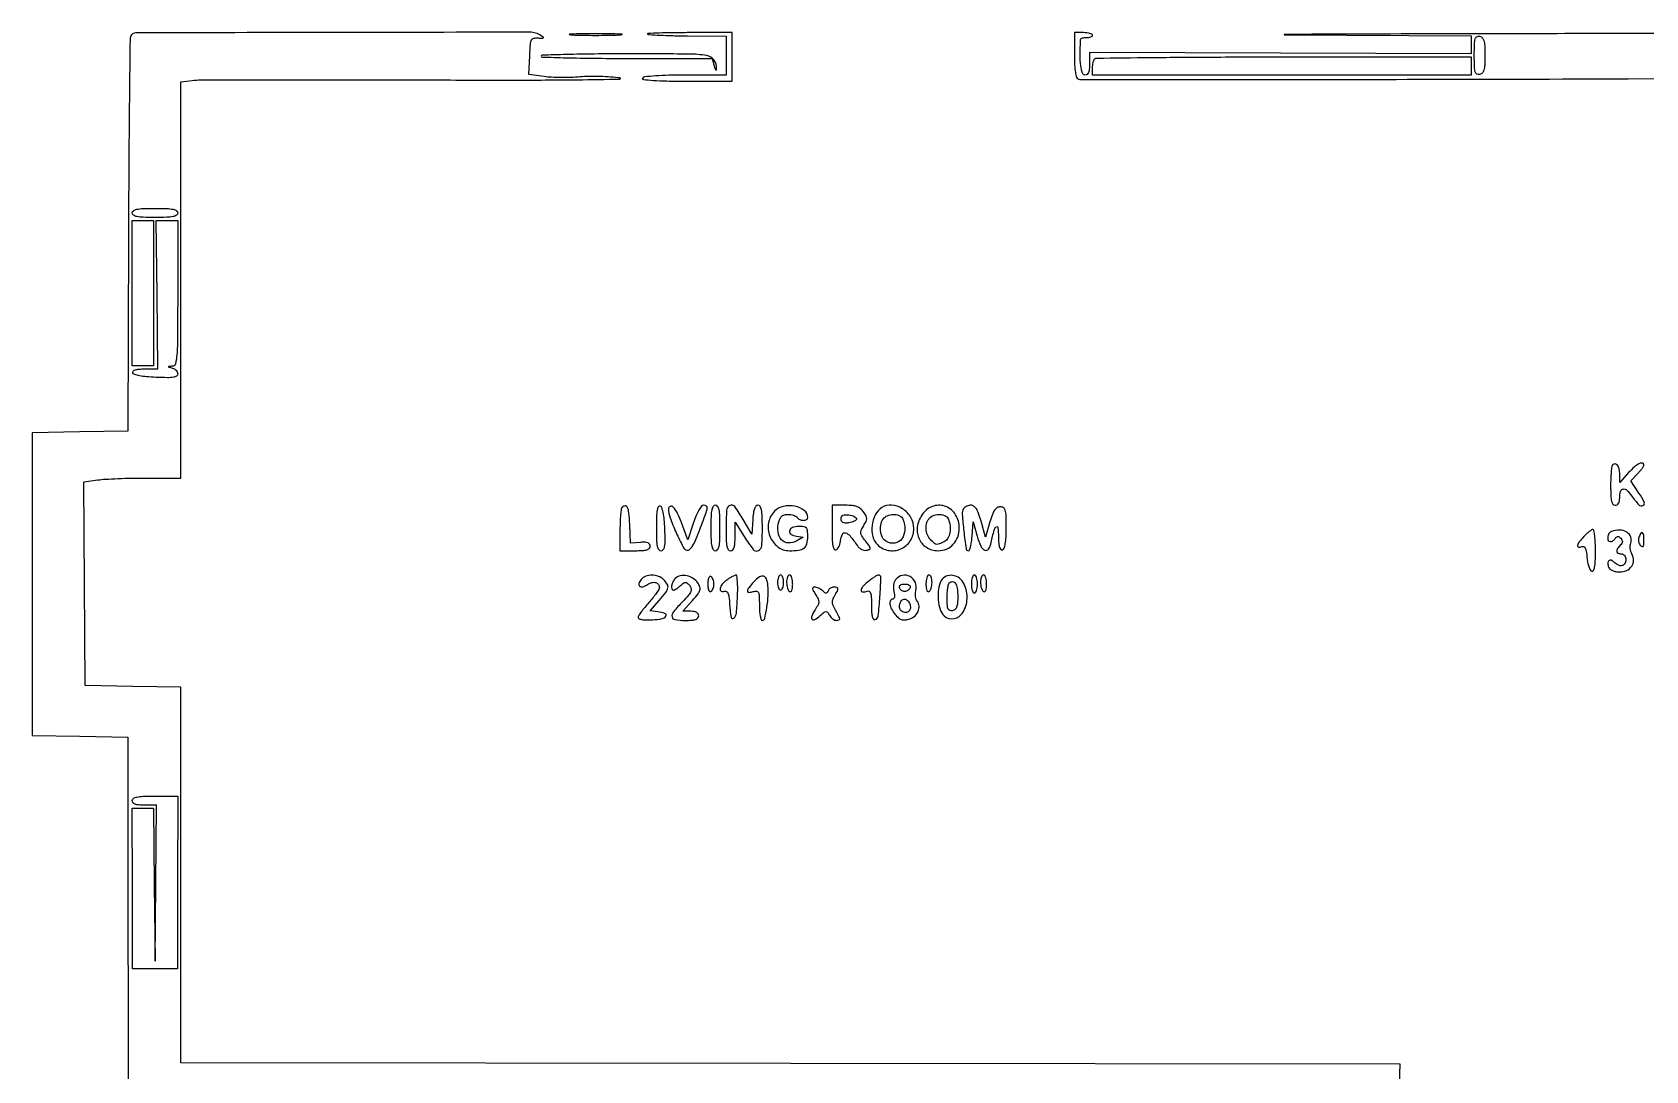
# Model space of a CAD drawing. Extents: x 1 to 1003, y 66 to 993.
# Drawn here: x 1 to 534, y 650 to 993 of the extents above; entities that cross this region are included whole.
import ezdxf

# ---------------------------------------------------------------- set-up
doc = ezdxf.new("R2010")
doc.units = 0

msp = doc.modelspace()

# ---------------------------------------------------------------- linework, layer by layer
for points in [[(572.25, 992.757769, 0.00014), (491.752423, 992.646561, 0.000388), (435.190625, 992.508732, 0.001619), (414.249667, 992.373663, 0.993032), (414.25, 992.250141), (476, 991.984744), (476, 988.977623), (476, 985.970502), (412.999844, 986.235251), (349.999687, 986.5), (349.999844, 982.75, -0.022628), (349.920861, 981.004078, -0.072631), (349.649974, 979.874974, -0.129475), (349.177643, 979.237913, -0.170445), (348.5, 979, -0.330516), (347.627479, 979.647498, -0.042626), (347.115074, 982.066453, -0.031786), (346.895063, 985.729416, -0.012745), (347.040944, 990.75, -0.231192), (347.198145, 991.031739, -0.071104), (347.645333, 991.256363, -0.054628), (348.287697, 991.396217, -0.036449), (349.040944, 991.420599, 0.040441), (349.791117, 991.45087, 0.06119), (350.424527, 991.608159, 0.082057), (350.853931, 991.859391, 0.22301), (351, 992.170599, 0.282308), (350.803569, 992.490773, 0.050161), (350.11875, 992.756363, 0.041326), (349.149574, 992.939868, 0.026136), (348, 993), (345, 993), (345, 985.583333, 0.010617), (345.071014, 982.239266, 0.028735), (345.307661, 979.878753, 0.038102), (345.683863, 978.297279, 0.230992), (346.25, 977.706058, 0.088565), (347.304057, 977.518193, 0.000018), (400.08125, 977.535486, 0.000398), (458.547684, 977.603357, 0.000241), (527.75, 977.772199), (708, 978.298948)], [(452.310645, 646), (452.5, 652.5), (251.25, 652.752439), (50, 653.004878), (50, 714.977046), (50, 776.949214), (34.25, 777.224607), (18.5, 777.5), (18.236865, 811.112276), (17.973729, 844.724551), (22.626436, 845.362276, -0.019238), (25.143365, 845.609082, -0.004868), (29.249536, 845.812668, -0.004959), (33.948974, 845.953163, -0.004993), (38.639571, 846), (50, 846), (50, 911.390594), (50, 976.781188), (53.744633, 977.218353, -0.028179), (56.618104, 977.390606, -0.000271), (77.540857, 977.453139, -0.000902), (101.626059, 977.468632, -0.000584), (129.494633, 977.403734, 0.000865), (159.808512, 977.350183, 0.002473), (180.888435, 977.453697, 0.002484), (194.977261, 977.662582, 0.924425), (195, 978.049462, 0.017816), (192.025458, 978.352671, 0.010329), (188.43601, 978.515379, 0.010316), (184.825591, 978.529853, 0.017072), (181.782163, 978.375226, -0.013914), (178.8391, 978.207056, -0.009996), (175.546238, 978.176555, -0.010107), (172.408821, 978.273666, -0.021384), (169.987042, 978.501782), (164.909759, 979.200087), (165.204879, 985.350044, -0.006955), (165.444655, 989.221147, -0.091973), (165.810121, 990.599407, -0.237244), (166.551766, 991.177731, -0.074458), (168, 991.246974, 0.00916), (169.289982, 991.140246, 0.176256), (169.669904, 991.251431, 0.48895), (169.676297, 991.482739, 0.026651), (169, 991.981661, 0.146756), (165.162629, 993.130455, 0.000289), (100.554677, 993.057382, 0.000171), (35.157409, 992.923231, 0.311776), (33.467439, 991.75, 0.087225), (33.273172, 990.714729, 0.000138), (33.062557, 971.920313, 0.001093), (32.878058, 950.818102, 0.000675), (32.748824, 926), (32.5, 861.5), (16.75, 861.224607), (1, 860.949214), (1, 811), (1, 761.050786), (16.75, 760.775393), (32.5, 760.5), (32.751639, 459.25)]]:
    msp.add_lwpolyline(points, format="xyb")
for points in [[(179.25, 992.256692, 0.006921), (182.778111, 992.150439, 0.004066), (187, 992.116103, 0.004066), (191.221889, 992.150439, 0.006921), (194.75, 992.256692, 0.044194), (195.680663, 992.380523, 0.875756), (195.670312, 992.497396, 0.009159), (192.557921, 992.577187, 0.001828), (187, 992.597512, 0.001828), (181.442079, 992.577187, 0.009159), (178.329688, 992.497396, 0.875756), (178.319337, 992.380523, 0.044194)], [(204.132147, 992.53452, 0.185477), (204.561314, 992.343579, 0.001625), (208.191866, 992.167083, 0.005348), (212.39662, 992.021415, 0.003391), (217.298814, 991.937324), (230, 991.805609), (230, 985.402805), (230, 979), (216.559017, 979, 0.00625), (211.126117, 978.932081, 0.011502), (206.70968, 978.719905, 0.006547), (203.17751, 978.422135, 0.23415), (202.5, 978, 0.550742), (202.722637, 977.542907, 0.010396), (205.900639, 977.256341, 0.012779), (210.434338, 977.058637, 0.004506), (216.940983, 977), (232, 977), (232, 985), (232, 993), (217.833333, 993, 0.003083), (212.432621, 992.966697, 0.005407), (207.96486, 992.863265, 0.001662), (204.20579, 992.723048, 0.653593)], [(480.5, 985.5, -0.010645), (480.432336, 982.322247, -0.057055), (480.162642, 980.613796, -0.123356), (479.626698, 979.669059, -0.156009), (478.75, 979.190371, -0.183995), (477.848499, 979.348525, -0.193008), (477.303146, 980.063108, -0.060683), (477.053071, 981.725231, -0.007029), (477, 985.5, -0.007029), (477.053071, 989.274769, -0.060683), (477.303146, 990.936892, -0.193008), (477.848499, 991.651475, -0.183995), (478.75, 991.809629, -0.156009), (479.626698, 991.330941, -0.123356), (480.162642, 990.386204, -0.057055), (480.432336, 988.677753, -0.010645)], [(168.999677, 985.25, 0.405765), (169.296867, 984.943821, 0.000694), (177.284615, 984.720312, 0.004155), (186.389105, 984.553898, 0.002492), (197.204175, 984.5), (225.408996, 984.5), (226.104818, 982, 0.015785), (226.386788, 981.098142, 0.10754), (226.628635, 980.702658, 0.545794), (226.803871, 980.736636, 0.080265), (226.90032, 981.168213, 0.178458), (226.055772, 983.962453, 0.19278), (223.628288, 985.428123, 0.038841), (217.731542, 985.928574, 0.001756), (197.393011, 986, 0.002475), (186.505735, 985.946102, 0.004127), (177.340352, 985.779688, 0.000685), (169.297207, 985.556199, 0.405576)], [(476, 982), (476, 979), (413.5, 979), (351, 979), (351, 981.333333, -0.026022), (351.049067, 982.275476, -0.028659), (351.195833, 983.177083, -0.029781), (351.409196, 983.924097, -0.11238), (351.666667, 984.333333, -0.195979), (352.316219, 984.606694, -0.000157), (370.301042, 984.804167, -0.001657), (390.411115, 984.952029, -0.00101), (414.166667, 985), (476, 985)], [(49, 933.5, -0.250296), (48.603958, 932.758417, -0.098409), (47.5, 932.3, -0.041714), (45.402218, 932.059778, -0.007659), (41.5, 932, -0.007659), (37.597782, 932.059778, -0.041714), (35.5, 932.3, -0.098409), (34.396042, 932.758417, -0.250296), (34, 933.5, -0.250296), (34.396042, 934.241583, -0.098409), (35.5, 934.7, -0.041714), (37.597782, 934.940222, -0.007659), (41.5, 935, -0.007659), (45.402218, 934.940222, -0.041714), (47.5, 934.7, -0.098409), (48.603958, 934.241583, -0.250296)], [(49, 907, -0.00148), (48.956929, 892.451909, -0.016631), (48.730562, 886.677283, -0.042637), (48.262241, 883.731508, -0.326326), (47.25, 882.883999, 0.002113), (46.076061, 882.801199, 0.392517), (46, 882.719237, 0.339035), (46.073823, 882.622879, 0.001923), (47.25, 882.310674, -0.073766), (47.918828, 882.025629, -0.07101), (48.485937, 881.555735, -0.075833), (48.868435, 880.979132, -0.109013), (49, 880.382866, -0.250741), (48.618812, 879.670533, -0.106761), (47.580964, 879.261557, -0.043306), (45.587737, 879.109575, -0.007625), (41.829991, 879.20619, -0.012044), (38.7181, 879.408881, -0.027934), (36.40381, 879.746782, -0.033572), (34.801029, 880.186837, -0.233189), (34.246658, 880.75, -0.265095), (34.358022, 881.302422, -0.137124), (34.965859, 881.701574, -0.060675), (36.193005, 881.93415, -0.016572), (38.166667, 881.999232), (42.5, 881.998464), (42.21596, 906.499232), (41.931921, 931), (45.46596, 931), (49, 931)], [(522.63948, 850.306147, 0.165699), (522.386375, 849.79139, 0.00928), (522.187847, 847.994097, 0.013467), (522.046483, 845.806211, 0.009398), (522, 843.333333, 0.009789), (522.06321, 840.105137, 0.048388), (522.309211, 838.305556, 0.110111), (522.772419, 837.351265, 0.22876), (523.5, 837, 0.1393), (524.115743, 837.17494, 0.117066), (524.596373, 837.656831, 0.088683), (524.900008, 838.430217, 0.049343), (525, 839.440983, -0.059119), (525.256588, 841.603502, -0.307301), (526.099888, 842.370906, -0.236123), (527.348154, 841.954859, -0.041661), (528.991628, 840.011758, 0.031161), (531.276288, 837.192745, 0.317944), (532.667272, 836.893734, 0.427345), (533.082749, 838.000379, 0.034025), (531.364181, 841.025873), (528.699984, 845.051745), (530.849992, 847.340324, 0.013834), (531.67338, 848.266859, 0.018233), (532.368435, 849.158012, 0.015833), (532.888008, 849.926888, 0.141586), (533, 850.314451, 0.353504), (532.523199, 850.904568, 0.170811), (531.495457, 850.773616, 0.065149), (529.862981, 849.668236, 0.026339), (527.943629, 847.777139), (525, 844.554277), (525, 847.218122, 0.05111), (524.818919, 848.984976, 0.112572), (524.258188, 850.212605, 0.219382), (523.475657, 850.626199, 0.213061)], [(195.666667, 836.333333, 0.166898), (195.40256, 835.79302, 0.008812), (195.195833, 833.855208, 0.013082), (195.048443, 831.499796, 0.009083), (195, 828.833333), (195, 822), (200, 822, 0.014041), (202.463798, 822.069202, 0.059067), (203.918776, 822.32519, 0.123452), (204.705331, 822.794342, 0.199412), (205, 823.503806, 0.150022), (204.79497, 824.171757, 0.153175), (204.251898, 824.603036, 0.086179), (203.278349, 824.795564, 0.025316), (201.75, 824.753806), (198.5, 824.5), (198.202283, 830.75, 0.012435), (197.928477, 834.521745, 0.082425), (197.441498, 836.339073, 0.312748), (196.679782, 836.793891, 0.181313)], [(207, 829.583333, 0.007334), (207.058845, 825.571939, 0.042901), (207.300895, 823.478023, 0.105741), (207.773357, 822.395524, 0.241689), (208.54381, 822, 0.232877), (209.303255, 822.373998, 0.121339), (209.738161, 823.363512, 0.046138), (209.895511, 825.316558, 0.007284), (209.79381, 829.170009, 0.012044), (209.591119, 832.2819, 0.027934), (209.253218, 834.59619, 0.033572), (208.813163, 836.198971, 0.233189), (208.25, 836.753342, 0.366309), (207.66202, 836.516505, 0.078415), (207.277583, 835.39088, 0.035243), (207.058099, 833.249641, 0.007923)], [(211, 835.797083, 0.08903), (211.521819, 832.88974, 0.017821), (213.536528, 827.999868, 0.012223), (215.86831, 823.183846, 0.230242), (217.175617, 822.204696, 0.242944), (218.043455, 822.460271, 0.064023), (218.982526, 823.621842, 0.037956), (220.052285, 825.696247, 0.011321), (221.366491, 829.009597, 0.001664), (223.435407, 834.648736, 0.049336), (223.811208, 836.122227, 0.30683), (223.513819, 836.746944, 0.133555), (222.583333, 837, 0.227674), (221.895761, 836.669799, 0.036949), (221.033526, 835.41352, 0.032658), (220.130724, 833.602006, 0.018827), (219.27332, 831.31996), (217.379973, 825.639919), (215.439987, 830.992268, 0.029312), (214.034242, 834.259304, 0.070369), (212.537615, 836.421537, 0.313183), (211.563456, 836.637157, 0.304306)], [(225, 829.5, 0.007659), (225.059778, 825.597782, 0.041714), (225.3, 823.5, 0.098409), (225.758417, 822.396042, 0.250296), (226.5, 822, 0.250296), (227.241583, 822.396042, 0.098409), (227.7, 823.5, 0.041714), (227.940222, 825.597782, 0.007659), (228, 829.5, 0.007659), (227.940222, 833.402218, 0.041714), (227.7, 835.5, 0.098409), (227.241583, 836.603958, 0.250296), (226.5, 837, 0.250296), (225.758417, 836.603958, 0.098409), (225.3, 835.5, 0.041714), (225.059778, 833.402218, 0.007659)], [(230, 829.5, 0.007659), (230.059778, 825.597782, 0.041714), (230.3, 823.5, 0.098409), (230.758417, 822.396042, 0.250296), (231.5, 822, 0.19326), (232.201131, 822.281515, 0.125142), (232.670141, 823.03263, 0.061823), (232.92887, 824.409827, 0.015554), (233, 826.695781), (233, 831.391561), (235.977976, 826.695781, 0.024253), (238.983375, 822.429156, 0.349363), (240.667316, 822.023463, 0.271911), (241.786108, 823.644801, 0.018259), (242, 829.5, 0.00794), (241.939285, 833.323295, 0.039672), (241.701826, 835.45261, 0.08816), (241.261526, 836.600634, 0.263), (240.554791, 837, 0.210408), (239.88477, 836.704984, 0.097375), (239.379538, 835.875595, 0.054738), (239.022669, 834.43985, 0.017546), (238.804791, 832.25), (238.5, 827.5), (235.707846, 832.25, 0.023875), (232.892701, 836.554723, 0.36301), (231.28723, 836.960326, 0.269401), (230.202855, 835.35994, 0.017303)], [(246, 835, 0.153746), (244.040671, 831.239184, 0.13503), (244.454302, 826.816123, 0.13905), (247.048023, 823.317979, 0.165604), (250.918213, 822, 0.032597), (254.030252, 822.2031, 0.130215), (255.782754, 822.92207, 0.167987), (256.701581, 824.295425, 0.064282), (257, 826.606989, 0.022957), (256.909007, 828.587797, 0.159377), (256.528957, 829.467249, 0.181931), (255.730331, 829.890022, 0.031747), (254, 830, 0.086294), (251.926172, 829.639395, 0.254389), (250.994724, 828.594926, 0.319842), (251.457855, 827.465244, 0.103358), (253.25, 826.797571), (255.5, 826.45604), (253.322442, 825.231606, -0.13689), (250.585531, 824.561414, -0.2001), (248.355753, 825.575753, -0.161397), (247.191851, 828.121288, -0.088914), (247.428758, 831.572172, -0.057008), (247.849072, 832.689521, -0.105843), (248.458811, 833.436492, -0.108091), (249.311253, 833.858791, -0.06123), (250.460035, 834, -0.03792), (251.432418, 833.926149, -0.041573), (252.352071, 833.70625, -0.045633), (253.094446, 833.384469, -0.129978), (253.5, 833, 0.152574), (254.313121, 832.294841, 0.098111), (255.542039, 832.025187, 0.122965), (256.592194, 832.264764, 0.282634), (257, 832.928571, 0.233563), (255.837341, 835.281759, 0.117249), (252.73451, 836.665779, 0.100857), (248.941037, 836.609244, 0.143335)], [(265, 829.416667, 0.00793), (265.058141, 825.751232, 0.035218), (265.277677, 823.609088, 0.078171), (265.662028, 822.481683, 0.366015), (266.25, 822.243786, 0.143908), (266.752315, 822.589745, 0.052992), (267.225762, 823.318826, 0.047014), (267.602977, 824.274073, 0.041098), (267.816422, 825.327119, -0.074849), (268.395629, 827.442531, -0.379214), (269.417926, 827.910393, -0.150566), (270.930406, 826.88759, -0.018382), (273.350203, 823.641259, 0.067557), (273.973068, 822.957319, 0.06047), (274.778281, 822.433904, 0.063808), (275.635788, 822.141945, 0.100252), (276.4115, 822.141259, 0.055094), (277.35014, 822.440926, 0.328282), (277.589459, 822.861537, 0.129549), (277.321362, 823.543111, 0.008799), (276.049843, 825.21565, -0.019836), (274.845922, 826.873996, -0.117491), (274.476537, 827.872363, -0.142221), (274.634016, 828.835413, -0.033865), (275.438536, 830.26585, 0.02711), (276.247481, 831.659782, 0.119079), (276.467017, 832.578405, 0.122991), (276.23945, 833.480114, 0.029771), (275.427392, 834.8002, 0.06692), (274.440773, 835.870683, 0.085263), (273.27904, 836.539537, 0.064746), (271.718383, 836.893389, 0.023417), (269.443296, 837), (265, 837)], [(281.399704, 836.234687, 0.128707), (279.266305, 833.831796, 0.089272), (278.21561, 830.336148, 0.090194), (278.454107, 826.727426, 0.1357), (280, 824, 0.151404), (283.616869, 822.09456, 0.151657), (287.674717, 822.570157, 0.147768), (290.823715, 825.282865, 0.142523), (292, 829.325686, 0.133872), (291.00394, 832.979204, 0.115725), (288.250049, 835.860754, 0.124631), (284.67583, 837.083572, 0.169184)], [(295.07258, 834.365141, 0.11951), (293.230351, 830.333638, 0.143457), (293.62133, 826.196988, 0.155202), (296.123426, 823.14774, 0.144926), (300, 822, 0.098296), (302.773778, 822.550622, 0.107396), (305.028255, 824.112584, 0.103342), (306.490864, 826.525279, 0.084959), (307, 829.5, 0.135976), (305.802263, 833.822783, 0.162127), (302.605778, 836.563318, 0.172297), (298.560142, 836.749757, 0.15346)], [(308.451009, 835.920731, 0.157017), (307.979959, 834.013073, 0.010792), (308.49147, 828.40709, 0.007548), (309.224972, 822.693081, 0.37299), (310.024803, 822, 0.315039), (310.380901, 822.249093, 0.025788), (310.733516, 823.395313, 0.027264), (311.032306, 824.929355, 0.017046), (311.221899, 826.75), (311.55338, 831.5), (312.895405, 826.75, 0.037543), (314.081665, 823.504308, 0.187059), (315.44166, 822.17098, 0.371766), (316.672257, 822.560041, 0.085518), (317.552285, 824.75, -0.00937), (318.491882, 828.758998, -0.162372), (319.208021, 829.874085, -0.596756), (319.767732, 829.638701, -0.020663), (319.93232, 826.666667, 0.014546), (320.028112, 824.445092, 0.054492), (320.279241, 823.073283, 0.123327), (320.688055, 822.384032, 0.285331), (321.25, 822.25, 0.232954), (321.811164, 822.804577, 0.041205), (322.189759, 824.27992, 0.030611), (322.428076, 826.485594, 0.011607), (322.5, 829.583333, 0.0068), (322.444883, 833.63566, 0.062533), (322.17892, 835.370705, 0.180005), (321.579745, 836.186981, 0.146381), (320.533462, 836.5, 0.136102), (319.512448, 836.21683, 0.107345), (318.673714, 835.427666, 0.061982), (317.91455, 833.962882, 0.017169), (317.098318, 831.5), (315.629713, 826.5), (314.170189, 831.75, 0.016698), (313.383935, 834.251375, 0.054345), (312.634725, 835.816211, 0.092741), (311.834986, 836.691957, 0.162862), (310.91435, 837, 0.054176), (310.177756, 836.919953, 0.049151), (309.449763, 836.682965, 0.052324), (308.837112, 836.33422, 0.099116)], [(273.062179, 832.5, -0.211319), (272.882451, 832.093737, -0.064634), (272.318671, 831.700801, -0.052031), (271.50017, 831.37802, -0.03684), (270.531089, 831.183578, -0.036974), (269.354404, 831.124158, -0.114532), (268.589081, 831.320824, -0.167846), (268.156275, 831.777467, -0.106908), (268, 832.5, -0.106908), (268.156275, 833.222533, -0.167846), (268.589081, 833.679176, -0.114532), (269.354404, 833.875842, -0.036974), (270.531089, 833.816422, -0.03684), (271.50017, 833.62198, -0.052031), (272.318671, 833.299199, -0.064634), (272.882451, 832.906263, -0.211319)], [(288.393011, 832.418213, -0.098465), (289.004731, 828.856943, -0.151756), (288.00745, 825.920513, -0.197269), (285.770807, 824.541061, -0.165103), (283, 825, -0.157355), (281.673851, 826.37518, -0.088453), (281.029417, 828.627685, -0.086212), (281.196758, 831.021481, -0.136744), (282.2, 832.8, -0.121831), (283.719455, 833.716869, -0.090756), (285.671155, 833.951107, -0.099899), (287.42255, 833.483869, -0.188315)], [(303.393011, 832.418213, -0.06176), (303.955459, 830.149783, -0.074526), (303.891664, 827.95781, -0.087192), (303.232704, 826.162717, -0.1393), (302.065741, 825.035184, -0.018083), (300.425907, 824.232438, -0.135273), (299.577659, 824.1041, -0.145631), (298.813359, 824.434458, -0.02205), (297.571429, 825.571429, -0.102411), (296.502655, 827.198151, -0.08164), (296.055291, 829.254076, -0.084647), (296.293874, 831.274279, -0.125389), (297.2, 832.8, -0.121831), (298.719455, 833.716869, -0.090756), (300.671155, 833.951107, -0.099899), (302.42255, 833.483869, -0.188315)], [(513.174314, 826.685549, 0.02264), (511.643258, 824.900365, 0.112722), (511.08541, 823.712798, 0.435875), (511.424376, 823.225158, 0.127604), (512.445066, 823.340546, -0.184556), (513.136879, 823.341516, -0.189961), (513.642678, 822.880554, -0.079274), (513.979561, 821.784045, -0.016497), (514.195066, 819.775255, 0.027494), (514.403363, 818.167694, 0.036707), (514.777613, 816.744889, 0.040122), (515.247192, 815.666825, 0.192863), (515.75, 815.244387, 0.354623), (516.33335, 815.466544, 0.085244), (516.72039, 816.509737, 0.037684), (516.941203, 818.511531, 0.008633), (517, 821.916667, 0.010941), (516.940568, 824.632433, 0.018073), (516.757455, 826.919271, 0.01238), (516.50184, 828.72266, 0.366512), (516.174314, 829, 0.144193), (515.729555, 828.869014, 0.021075), (514.952469, 828.32013, 0.022371), (514.067318, 827.571783, 0.017509)], [(522.25, 828.337719, 0.162124), (521.417095, 827.629054, 0.113495), (521.02836, 826.449463, 0.147344), (521.237134, 825.420929, 0.276207), (521.940983, 825, 0.09591), (522.350391, 825.079262, 0.052703), (522.802918, 825.319345, 0.049824), (523.227046, 825.67129, 0.05631), (523.553851, 826.087132, -0.075363), (523.927179, 826.526767, -0.181024), (524.321227, 826.674265, -0.150038), (524.768438, 826.536977, -0.047458), (525.312868, 826.087132, -0.068405), (525.746482, 825.515319, -0.141308), (525.874045, 824.974045, -0.130459), (525.696812, 824.418391, -0.054349), (525.2, 823.8, 0.049176), (524.277957, 822.676264, 0.175672), (524.059476, 821.787548, 0.270106), (524.483981, 821.210625, 0.102562), (525.5, 821, -0.130775), (526.075754, 820.846791, -0.10214), (526.5625, 820.416667, -0.08892), (526.888136, 819.769411, -0.072314), (527, 819, -0.127977), (526.667488, 817.722172, -0.215511), (525.792853, 817.074867, -0.169742), (524.544401, 817.23007, -0.081539), (523.216667, 818.183333, 0.103547), (522.225179, 818.831566, 0.280068), (521.430197, 818.692268, 0.227634), (521.072209, 817.853858, 0.080754), (521.345077, 816.543128, 0.130001), (521.793444, 815.921623, 0.070405), (522.604272, 815.428166, 0.058759), (523.684564, 815.107267, 0.042867), (524.933431, 815, 0.102379), (527.285569, 815.486721, 0.140149), (528.949211, 816.850243, 0.151118), (529.565271, 818.801863, 0.124944), (529.03877, 820.927558, -0.051449), (528.688895, 821.782147, -0.041487), (528.488889, 822.754541, -0.042976), (528.45693, 823.693352, -0.078797), (528.615462, 824.440293, 0.181435), (528.630743, 826.493683, 0.169052), (527.294706, 828.12418, 0.132303), (524.918626, 828.823721, 0.102044)], [(531.335833, 826.432783, 0.078522), (531.190333, 825.749087, 0.061901), (531.24385, 824.99318, 0.06262), (531.478836, 824.282667, 0.085436), (531.867217, 823.732783, 0.085285), (532.399692, 823.356457, 0.362202), (532.75, 823.445878, 0.139509), (532.9538, 824.006563, 0.017854), (533, 825.3, 0.023065), (532.911863, 827.209636, 0.223857), (532.511203, 827.889246, 0.433661), (531.980291, 827.770123, 0.04135)], [(201.979944, 812.475834, 0.085658), (201.221262, 811.156361, 0.324739), (201.466627, 810.293548, 0.245592), (202.504402, 810.100316, 0.065264), (204.086156, 810.821732, -0.069468), (205.550024, 811.474639, -0.134111), (206.82329, 811.492709, -0.184228), (207.672569, 810.89048, -0.148481), (208, 809.812184, -0.140681), (207.823519, 809.197361, -0.014247), (206.971875, 807.918639, -0.01695), (205.840463, 806.430146, -0.01272), (204.5, 804.86832, 0.012511), (203.159517, 803.307791, 0.016732), (202.028125, 801.823251, 0.013949), (201.175004, 800.548687, 0.141421), (201, 799.942328, 0.314254), (201.288769, 799.528249, 0.049255), (202.306461, 799.263571, 0.037171), (203.812186, 799.140274, 0.017871), (205.75, 799.195209, 0.029788), (208.875387, 799.583605, 0.203349), (210.142543, 800.421839, 0.490476), (209.854377, 801.271858, 0.052055), (207.489353, 801.82045), (204.916527, 802.140899), (207.958263, 805.605246, 0.015034), (210.132003, 808.236504, 0.112512), (210.811647, 809.694054, 0.191455), (210.604726, 810.928385, 0.060316), (209.428571, 812.428571, 0.105896), (207.706369, 813.543154, 0.089499), (205.569586, 813.942737, 0.093201), (203.504056, 813.567896, 0.128878)], [(213.242976, 812.842976, 0.081661), (212.451961, 811.740664, 0.078106), (212.040176, 810.426173, 0.114932), (212.123694, 809.399558, 0.32606), (212.671259, 809, 0.122853), (213.031461, 809.08986, 0.021365), (213.64041, 809.448036, 0.022087), (214.333404, 809.941285, 0.018207), (215.027877, 810.525228, -0.025422), (216.034027, 811.346764, -0.16364), (216.650629, 811.543933, -0.184055), (217.220837, 811.31688, -0.033785), (218.016048, 810.480663, -0.115001), (218.511888, 809.489181, -0.164435), (218.423021, 808.517707, -0.077024), (217.628862, 807.281215, -0.012209), (215.659431, 805.163272, 0.018175), (212.653031, 801.851805, 0.212189), (212.177378, 800.213891, 0.334476), (213.140431, 799.242534, 0.036049), (216.5, 799, 0.016668), (218.673807, 799.072487, 0.063857), (220, 799.333333, 0.12648), (220.727332, 799.803001, 0.188641), (221, 800.5, 0.142867), (220.817131, 801.126935, 0.120703), (220.316068, 801.605968, 0.087232), (219.497191, 801.903637, 0.043687), (218.396408, 802), (215.792816, 802), (218.952704, 805.598914, 0.012763), (220.768463, 807.776627, 0.09418), (221.392364, 808.97013, 0.161789), (221.364295, 810.012413, 0.058982), (220.692865, 811.348914, 0.106892), (219.147709, 812.860584, 0.091137), (217.026556, 813.70705, 0.097935), (214.87772, 813.712799, 0.149301)], [(224, 811, 0.027283), (224.066129, 809.789018, 0.067954), (224.280626, 808.930402, 0.143113), (224.607504, 808.513374, 0.302575), (225, 808.5, 0.108893), (225.383456, 808.872201, 0.050757), (225.70625, 809.489314, 0.046925), (225.925899, 810.234268, 0.048273), (226, 811, 0.048273), (225.925899, 811.765732, 0.046925), (225.70625, 812.510686, 0.050757), (225.383456, 813.127799, 0.108893), (225, 813.5, 0.302575), (224.607504, 813.486626, 0.143113), (224.280626, 813.069598, 0.067954), (224.066129, 812.210982, 0.027283)], [(230.25, 812.325576, 0.067268), (228.770951, 810.96576, 0.120202), (228.050897, 809.489428, 0.329144), (228.40831, 808.692126, 0.223575), (229.441752, 808.616022, -0.212421), (230.139795, 808.579543, -0.179889), (230.644157, 808.031585, -0.0682), (230.974988, 806.745795, -0.012994), (231.191752, 804.334637, 0.023071), (231.66873, 800.008282, 0.600471), (232.546019, 799.704525, 0.182806), (233.424177, 801.472659, 0.014713), (233.79381, 806.75, 0.010236), (233.84943, 809.526252, 0.017231), (233.768131, 811.854905, 0.011447), (233.597993, 813.694011, 0.399887), (233.29381, 813.947548, 0.091013), (232.855248, 813.836729, 0.015143), (232.072244, 813.449457, 0.016175), (231.169635, 812.93032, 0.013699)], [(239.192363, 811.704761, 0.018864), (237.511574, 809.774671, 0.155944), (237.096951, 808.703605, 0.444963), (237.550415, 808.242794, 0.065958), (239, 808.5, -0.091691), (240.091714, 808.636581, -0.279056), (240.682647, 808.229975, -0.097854), (240.949178, 807.085283, -0.00842), (241, 804.067388, 0.01743), (241.067736, 802.124905, 0.028372), (241.275751, 800.488545, 0.027818), (241.571879, 799.272104, 0.330386), (241.938727, 799, 0.347273), (242.763204, 799.651166, 0.017541), (243.485881, 803.23934, 0.025907), (243.928022, 807.175289, 0.044142), (243.834872, 810.481684, 0.055786), (243.320666, 812.699271, 0.248401), (242.369851, 813.575406, 0.225081), (241.030668, 813.324535, 0.047195)], [(247, 811.5, 0.038131), (247.073116, 810.542644, 0.057076), (247.29375, 809.734375, 0.074992), (247.617064, 809.182831, 0.226478), (248, 809, 0.226478), (248.382936, 809.182831, 0.074992), (248.70625, 809.734375, 0.057076), (248.926884, 810.542644, 0.038131), (249, 811.5, 0.038131), (248.926884, 812.457356, 0.057076), (248.70625, 813.265625, 0.074992), (248.382936, 813.817169, 0.226478), (248, 814, 0.226478), (247.617064, 813.817169, 0.074992), (247.29375, 813.265625, 0.057076), (247.073116, 812.457356, 0.038131)], [(250, 811.559017, 0.037634), (250.073842, 810.57934, 0.041396), (250.29375, 809.653525, 0.045439), (250.615492, 808.906663, 0.130646), (251, 808.5, 0.297719), (251.391769, 808.509855, 0.145541), (251.718784, 808.916013, 0.069343), (251.933656, 809.756294, 0.027979), (252, 810.940983, 0.031003), (251.927265, 812.112882, 0.048032), (251.70625, 813.101414, 0.061379), (251.384428, 813.787575, 0.257909), (251, 814, 0.222681), (250.617207, 813.820624, 0.076538), (250.29375, 813.282961, 0.058208), (250.07317, 812.49372, 0.039081)], [(259.545978, 807.570172, -0.027632), (260.405174, 806.08609, -0.123594), (260.626297, 805.113712, -0.116596), (260.368433, 804.122391, -0.023358), (259.433573, 802.538964, 0.037061), (258.273031, 800.444334, 0.289371), (258.412702, 799.388248, 0.374445), (259.318414, 799.242659, 0.044624), (261.075858, 800.568651, -0.013604), (262.379901, 801.685792, -0.158473), (262.998351, 801.923404, -0.247175), (263.497056, 801.693389, -0.035967), (264.131679, 800.729186, 0.05989), (264.613729, 800.067823, 0.0529), (265.257754, 799.507948, 0.055894), (265.958359, 799.126805, 0.096944), (266.606226, 799, 0.109085), (267.288679, 799.150684, 0.316958), (267.516896, 799.54716, 0.10056), (267.282031, 800.328404, 0.010272), (266.328806, 802.020522, -0.023406), (265.450473, 803.680151, -0.082387), (265.122948, 804.838522, -0.108884), (265.231309, 805.859258, -0.058961), (265.77227, 807.006953, 0.014314), (266.744873, 808.668364, 0.141951), (266.918627, 809.449123, 0.32081), (266.578061, 809.866913, 0.066599), (265.583333, 810, 0.080683), (265.007515, 809.906474, 0.06659), (264.448177, 809.632812, 0.067745), (263.989485, 809.227835, 0.090441), (263.708333, 808.75, -0.062037), (263.413944, 808.178067, -0.247772), (263.076667, 808, -0.164145), (262.6324, 808.149887, -0.026382), (261.925, 808.75, 0.043443), (261.320452, 809.228413, 0.035411), (260.600572, 809.632812, 0.036684), (259.879141, 809.910722, 0.073725), (259.276947, 810, 0.135534), (258.746138, 809.853422, 0.293577), (258.565718, 809.490032, 0.10255), (258.787538, 808.808494, 0.01525)], [(276.724536, 811.656168, 0.037396), (275.099534, 810.10946, 0.174956), (274.617558, 808.933302, 0.430829), (275.140304, 808.395372, 0.08836), (276.597766, 808.67589, -0.236423), (277.260663, 808.610775, -0.180888), (277.708377, 808.022639, -0.062267), (277.942282, 806.646618, -0.011001), (278, 804.023655, 0.01292), (278.062535, 801.603902, 0.051109), (278.2903, 800.134723, 0.119032), (278.686499, 799.397052, 0.298497), (279.25, 799.246658, 0.29321), (280.224851, 800.449651, 0.009947), (280.802452, 806.80058, 0.009598), (281.129848, 813.138681, 0.437155), (280.29381, 813.964037, 0.119181), (279.838909, 813.831988, 0.013555), (278.917889, 813.271266, 0.015775), (277.845425, 812.528823, 0.012223)], [(286.010777, 812.512986, 0.084755), (285.569444, 811.748611, 0.051243), (285.307994, 810.733652, 0.048233), (285.247949, 809.608786, 0.050754), (285.407385, 808.512986, -0.033601), (285.587613, 807.515347, -0.066314), (285.570829, 806.711769, -0.106391), (285.371719, 806.191179, -0.253614), (285.019052, 806, 0.281672), (284.247881, 805.528127, 0.159417), (284.07132, 804.408361, 0.084394), (284.635518, 802.751318, 0.046057), (285.831282, 800.96003, 0.042595), (286.85601, 799.894321, 0.093224), (287.826989, 799.320243, 0.098071), (288.907467, 799.154154, 0.050771), (290.264632, 799.35157, 0.109793), (292.110567, 800.27677, 0.1111), (293.38136, 801.893446, 0.124754), (293.750493, 803.746205, 0.161676), (293.124469, 805.350024, -0.092088), (292.767264, 805.990024, -0.047994), (292.558678, 806.882912, -0.045502), (292.516496, 807.871605, -0.051916), (292.659875, 808.807362, 0.159304), (292.497504, 811.50238, 0.17326), (290.772696, 813.471946, 0.180216), (288.24786, 813.858281, 0.169934)], [(290.75, 809.75, -0.087886), (290.490816, 809.272249, -0.06965), (290.064062, 808.867188, -0.06941), (289.540831, 808.593688, -0.085974), (289, 808.5, -0.085974), (288.459169, 808.593688, -0.06941), (287.935938, 808.867188, -0.06965), (287.509184, 809.272249, -0.087886), (287.25, 809.75, -0.162171), (287.249896, 810.249077, -0.158614), (287.548718, 810.653846, -0.105759), (288.151204, 810.915359, -0.049736), (289, 811, -0.049736), (289.848796, 810.915359, -0.105759), (290.451282, 810.653846, -0.158614), (290.750104, 810.249077, -0.162171)], [(296, 810.940983, 0.027979), (296.066344, 809.756294, 0.069343), (296.281216, 808.916013, 0.145541), (296.608231, 808.509855, 0.297719), (297, 808.5, 0.130646), (297.384508, 808.906663, 0.045439), (297.70625, 809.653525, 0.041396), (297.926158, 810.57934, 0.037634), (298, 811.559017, 0.039081), (297.92683, 812.49372, 0.058208), (297.70625, 813.282961, 0.076538), (297.382793, 813.820624, 0.222681), (297, 814, 0.257909), (296.615572, 813.787575, 0.061379), (296.29375, 813.101414, 0.048032), (296.072735, 812.112882, 0.031003)], [(301.067258, 812.125674, 0.086967), (300.131008, 809.280446, 0.056255), (300.019776, 805.806758, 0.05795), (300.66229, 802.573283, 0.131579), (302.004062, 800.496324, 0.23857), (305.255029, 799.606456, 0.204679), (308.201034, 801.643567, 0.132862), (309.583139, 806.145772, 0.115374), (308.619054, 811, 0.12477), (307.096221, 812.906263, 0.125788), (304.853716, 813.849713, 0.14041), (302.617994, 813.555088, 0.168924)], [(306.5, 806.930362, -0.018061), (306.42006, 804.718045, -0.070476), (306.131499, 803.383565, -0.125828), (305.590805, 802.600004, -0.132311), (304.75, 802.190371, -0.12979), (303.869843, 802.250211, -0.212794), (303.330162, 802.748312, -0.088492), (303.062833, 803.892181, -0.013266), (303, 806.260009, -0.014446), (303.050219, 807.99785, -0.019095), (303.201953, 809.574164, -0.016747), (303.418499, 810.853783, -0.147115), (303.6875, 811.354167, -0.201035), (304.765478, 811.795532, -0.254364), (305.692478, 811.281464, -0.107115), (306.313943, 809.594092, -0.034882)], [(311, 811, 0.031626), (311.072766, 809.850749, 0.048861), (311.29375, 808.88125, 0.06271), (311.615738, 808.209557, 0.254951), (312, 808, 0.254951), (312.384262, 808.209557, 0.06271), (312.70625, 808.88125, 0.048861), (312.927234, 809.850749, 0.031626), (313, 811, 0.031626), (312.927234, 812.149251, 0.048861), (312.70625, 813.11875, 0.06271), (312.384262, 813.790443, 0.254951), (312, 814, 0.254951), (311.615738, 813.790443, 0.06271), (311.29375, 813.11875, 0.048861), (311.072766, 812.149251, 0.031626)], [(314, 811.559017, 0.037634), (314.073842, 810.57934, 0.041396), (314.29375, 809.653525, 0.045439), (314.615492, 808.906663, 0.130646), (315, 808.5, 0.297719), (315.391769, 808.509855, 0.145541), (315.718784, 808.916013, 0.069343), (315.933656, 809.756294, 0.027979), (316, 810.940983, 0.031003), (315.927265, 812.112882, 0.048032), (315.70625, 813.101414, 0.061379), (315.384428, 813.787575, 0.257909), (315, 814, 0.222681), (314.617207, 813.820624, 0.076538), (314.29375, 813.282961, 0.058208), (314.07317, 812.49372, 0.039081)], [(290.664167, 804.432783, -0.115715), (290.850954, 803.067861, -0.178369), (290.341042, 802.005289, -0.196559), (289.311469, 801.591465, -0.137757), (288.095924, 801.940716, -0.189259), (287.371768, 802.907007, -0.122654), (287.336496, 804.320616, -0.128817), (287.962754, 805.537285, -0.212936), (289, 806, -0.125507), (289.450999, 805.884981, -0.064084), (289.927242, 805.53963, -0.057495), (290.355144, 805.03215, -0.054869)], [(48.968973, 712.5), (48.890086, 684), (41.503187, 684), (34.116288, 684), (34.033137, 710.5), (33.949985, 737), (37.457822, 737), (40.965658, 737), (41.250788, 711.75), (41.535918, 686.5), (41.767959, 712.25), (42, 738), (38, 738, -0.020272), (36.111825, 738.076585, -0.069535), (34.916667, 738.34375, -0.128937), (34.249641, 738.815157, -0.176579), (34, 739.5, -0.250705), (34.396917, 740.241846, -0.098174), (35.503988, 740.700159, -0.041596), (37.607873, 740.94028, -0.007625), (41.523931, 741), (49.047861, 741)]]:
    msp.add_lwpolyline(points, format="xyb", close=True)
msp.add_lwpolyline([(41, 907), (41, 883), (37.5, 883), (34, 883), (34, 907), (34, 931), (37.5, 931), (41, 931)], close=True)

doc.saveas('drawing.dxf')
